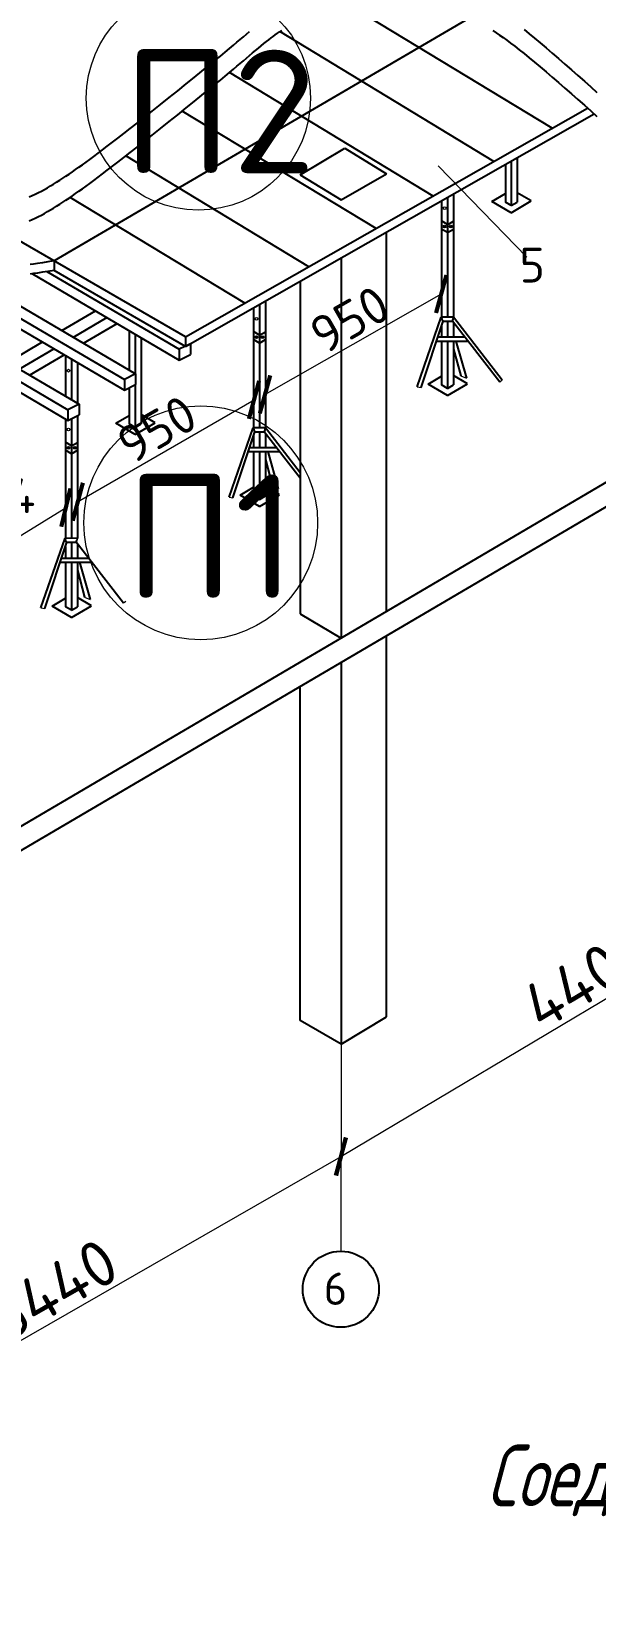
# Model space of a CAD drawing. Header units: millimetres. Extents: x 5763 to 12018931, y 39842 to 3600577.
# Drawn here: x 505563 to 514693, y 134735 to 160259 of the extents above; entities that cross this region are included whole.
import ezdxf

# ---------------------------------------------------------------- set-up
doc = ezdxf.new("R2010")
doc.units = ezdxf.units.MM
for name, color, linetype, lineweight in [('A_Fas_2', 7, 'Continuous', 20), ('jiu', 7, 'Continuous', 25), ('тонкая', 7, 'Continuous', 20)]:
    doc.layers.add(name, color=color, linetype=linetype, lineweight=lineweight)
doc.layers.add('LINES', color=7, linetype='Continuous')
doc.styles.add('ISOCPEUR', font='isocpeur.ttf')
doc.styles.get("Standard").update_dxf_attribs({"font": 'romans.shx', "width": 0.7, "oblique": 15, "height": 500})

# ---------------------------------------------------------------- blocks, each defined once
blk = doc.blocks.new('_ArchTick')
at = {"color": 0, "linetype": 'ByBlock', "const_width": 0.15}
blk.add_lwpolyline([(-0.5, -0.5), (0.5, 0.5)], dxfattribs=at)

msp = doc.modelspace()

# ---------------------------------------------------------------- hatches: boundary and pattern name
at = {"layer": 'тонкая', "ltscale": 10}
h = msp.add_hatch(color=256, dxfattribs=at)
h.set_gradient(color2=(0, 0, 0), one_color=1)
h.paths.add_polyline_path([(512228.83286, 157104.48716, 1), (512273.08729, 157104.48716, 1)])
h.paths.add_polyline_path([(512327.74164, 157104.48716, 1), (512371.99607, 157104.48716, 1)])
h = msp.add_hatch(color=256, dxfattribs=at)
h.set_gradient(color2=(0, 0, 0), one_color=1)
h.paths.add_polyline_path([(509227.82144, 155315.71457, 1), (509183.56701, 155315.71457, 1)])
h.paths.add_polyline_path([(509282.47579, 155315.71457, 1), (509326.73022, 155315.71457, 1)])
h = msp.add_hatch(color=256, dxfattribs=at)
h.set_gradient(color2=(0, 0, 0), one_color=1)
h.paths.add_polyline_path([(506141.36029, 153526.94197, 1), (506185.61472, 153526.94197, 1)])
h.paths.add_polyline_path([(506240.26907, 153526.94197, 1), (506284.5235, 153526.94197, 1)])

# ---------------------------------------------------------------- linework, layer by layer
at = {"lineweight": 20}
for centre, radius in [((508264.56257, 159183.56069), 1814.59605), ((508302.98428, 152313.05976), 1891.66098)]:
    msp.add_circle(centre, radius, dxfattribs=at)
at = {"lineweight": 25}
msp.add_circle((510570.28779, 139914.85297), 616.09224, dxfattribs=at)
at = {"layer": 'jiu', "color": 7, "lineweight": 25}
for p, q in [((511806.45416, 154514.34248), (512196.46823, 155640.15631)), ((511870.04798, 154503.37542), (512224.63904, 155574.55424)), ((512395.19669, 155637.20013), (512196.46823, 155640.15631)), ((512224.63904, 155574.55424), (512376.32251, 155574.55424)), ((513141.90065, 154588.01613), (512376.32251, 155574.55424)), ((513182.93101, 154619.67969), (512395.41841, 155640.15631)), ((512118.20371, 155253.02534), (512625.83695, 155253.02534)), ((512139.91988, 155318.62741), (512574.92811, 155318.62741)), ((512432.23749, 155253.02534), (512602.47711, 154651.91769)), ((512395.41841, 155123.58123), (512511.07989, 154688.83867)), ((508761.1883, 152725.56988), (509151.20238, 153851.38371)), ((508824.78213, 152714.60282), (509179.37319, 153785.78165)), ((509349.93083, 153848.42753), (509151.20238, 153851.38371)), ((509179.37319, 153785.78165), (509331.05666, 153785.78165)), ((509911.85033, 153037.3602), (509331.05666, 153785.78165)), ((509911.85033, 153123.52304), (509350.15255, 153851.38371)), ((509072.93785, 153464.25274), (509580.57109, 153464.25274)), ((509094.65403, 153529.85481), (509529.66225, 153529.85481)), ((509386.97164, 153464.25274), (509557.21125, 152863.14509)), ((509350.15255, 153334.80863), (509465.81404, 152900.06607)), ((505715.92245, 150936.79728), (506105.93653, 152062.61112)), ((505779.51627, 150925.83023), (506134.10734, 151997.00905)), ((506304.66498, 152059.65494), (506105.93653, 152062.61112)), ((506134.10734, 151997.00905), (506285.7908, 151997.00905)), ((507051.36894, 151010.47093), (506285.7908, 151997.00905)), ((506027.672, 151675.48014), (506535.30524, 151675.48014)), ((506049.38818, 151741.08221), (506484.3964, 151741.08221)), ((506341.70579, 151675.48014), (506511.9454, 151074.37249)), ((506304.8867, 151546.03603), (506420.54819, 151111.29347))]:
    msp.add_line(p, q, dxfattribs=at)
for centre, radius, start, end in [((512295.1611, 155639.15649), 95.63896, 179.40101034, 222.491467364), ((512237.63846, 155650.50366), 158.11888, 331.292971867, 356.24786649), ((509249.89525, 153850.38389), 95.63896, 179.40101034, 222.491467364), ((509192.3726, 153861.73106), 158.11888, 331.292971867, 356.24786649), ((506204.6294, 152061.61129), 95.63896, 179.40101034, 222.491467364), ((506147.10675, 152072.95846), 158.11888, 331.292971867, 356.24786649)]:
    msp.add_arc(centre, radius, start, end, dxfattribs=at)
at = {"layer": 'LINES'}
for p, q in [((513993.25767, 158695.7791), (510616.3093, 160741.01687)), ((512661.07336, 160479.2606), (505930.86996, 156548.98341)), ((513536.12155, 160291.04193), (513618.74596, 160223.65021)), ((508768.33751, 159985.34113), (508830.77718, 160037.79424)), ((508830.77718, 160037.79424), (508887.89809, 160086.03162)), ((508887.89809, 160086.03162), (508941.33058, 160131.30319)), ((508941.33058, 160131.30319), (508992.70504, 160174.85885)), ((508992.70504, 160174.85885), (509043.33893, 160217.69974)), ((509043.33893, 160217.69974), (509093.29813, 160259.83186)), ((509281.44779, 160028.4154), (509324.32835, 160063.36206)), ((509324.32835, 160063.36206), (509365.05215, 160096.1433)), ((509365.05215, 160096.1433), (509403.50161, 160126.61016)), ((509403.50161, 160126.61016), (509440.07696, 160154.98894)), ((509440.07696, 160154.98894), (509475.30787, 160181.59974)), ((509475.30787, 160181.59974), (509509.72399, 160206.76268)), ((509509.72399, 160206.76268), (509543.855, 160230.79785)), ((509543.855, 160230.79785), (509578.23056, 160254.02537)), ((509578.23056, 160254.02537), (509613.38034, 160276.76534)), ((513050.0915, 158159.46616), (509584.74669, 160258.24095)), ((513030.74168, 160273.68221), (513085.93745, 160238.73725)), ((513085.93745, 160238.73725), (513141.26612, 160202.09283)), ((513141.26612, 160202.09283), (513197.83583, 160162.94461)), ((513197.83583, 160162.94461), (513256.75472, 160120.48826)), ((513256.75472, 160120.48826), (513319.13091, 160073.91944)), ((513319.13091, 160073.91944), (513386.07254, 160022.4338)), ((513618.74596, 160223.65021), (513705.95138, 160151.60153)), ((513705.95138, 160151.60153), (513797.37364, 160075.25061)), ((513797.37364, 160075.25061), (513892.64855, 159994.95218)), ((508432.78378, 159708.37326), (508532.8022, 159790.18836)), ((508532.8022, 159790.18836), (508620.98038, 159862.7881)), ((508620.98038, 159862.7881), (508698.9487, 159927.42239)), ((508698.9487, 159927.42239), (508768.33751, 159985.34113)), ((508941.33058, 159743.30143), (508992.70504, 159786.85709)), ((508992.70504, 159786.85709), (509043.33893, 159829.69798)), ((509043.33893, 159829.69798), (509093.29813, 159871.8301)), ((509093.29813, 159871.8301), (509142.33563, 159913.01068)), ((509142.33563, 159913.01068), (509190.20441, 159952.99694)), ((509190.20441, 159952.99694), (509236.65747, 159991.5461)), ((509236.65747, 159991.5461), (509281.44779, 160028.4154)), ((513386.07254, 160022.4338), (513458.44236, 159965.42019)), ((513458.44236, 159965.42019), (513536.12155, 159903.04017)), ((513536.12155, 159903.04017), (513618.74596, 159835.64845)), ((513618.74596, 159835.64845), (513705.95138, 159763.59977)), ((513892.64855, 159994.95218), (513991.41193, 159911.06097)), ((513991.41193, 159911.06097), (514093.29961, 159823.93171)), ((514093.29961, 159823.93171), (514197.78904, 159734.00649)), ((508196.645, 159516.78535), (508320.03729, 159616.67888)), ((508320.03729, 159616.67888), (508432.78378, 159708.37326)), ((508620.98038, 159474.78634), (508698.9487, 159539.42063)), ((508698.9487, 159539.42063), (508768.33751, 159597.33937)), ((512064.23217, 157598.8766), (508766.73031, 159595.99785)), ((508768.33751, 159597.33937), (508830.77718, 159649.79248)), ((508830.77718, 159649.79248), (508887.89809, 159698.02986)), ((508887.89809, 159698.02986), (508941.33058, 159743.30143)), ((513705.95138, 159763.59977), (513797.37364, 159687.24885)), ((513797.37364, 159687.24885), (513892.64855, 159606.95042)), ((513892.64855, 159606.95042), (513991.41193, 159523.05921)), ((513991.41193, 159523.05921), (514093.29961, 159435.92995)), ((514197.78904, 159734.00649), (514303.72433, 159642.07684)), ((514303.72433, 159642.07684), (514409.79123, 159549.02168)), ((514409.79123, 159549.02168), (514514.67548, 159455.7199)), ((507790.84136, 159190.57115), (507929.22223, 159301.46536)), ((507929.22223, 159301.46536), (508065.43171, 159410.95881)), ((508065.43171, 159410.95881), (508196.645, 159516.78535)), ((508320.03729, 159228.67712), (508432.78378, 159320.3715)), ((508432.78378, 159320.3715), (508532.8022, 159402.1866)), ((508532.8022, 159402.1866), (508620.98038, 159474.78634)), ((514093.29961, 159435.92995), (514197.78904, 159346.00473)), ((514197.78904, 159346.00473), (514303.72433, 159254.07508)), ((514514.67548, 159455.7199), (514617.06285, 159363.0504)), ((514617.06285, 159363.0504), (514715.63908, 159271.89209)), ((507518.86463, 158973.64493), (507653.11389, 159080.5423)), ((507653.11389, 159080.5423), (507790.84136, 159190.57115)), ((507929.22223, 158913.4636), (508065.43171, 159022.95705)), ((508058.52347, 155321.10894), (514565.86917, 159021.38339)), ((508065.43171, 159022.95705), (508196.645, 159128.78359)), ((508196.645, 159128.78359), (508320.03729, 159228.67712)), ((514303.72433, 159254.07508), (514409.79123, 159161.01992)), ((514409.79123, 159161.01992), (514514.67548, 159067.71814)), ((514514.67548, 159067.71814), (514617.06285, 158975.04864)), ((507160.6522, 158690.7071), (507271.52722, 158777.84716)), ((507271.52722, 158777.84716), (507390.91839, 158872.14517)), ((507390.91839, 158872.14517), (507518.86463, 158973.64493)), ((507653.11389, 158692.54054), (507790.84136, 158802.56939)), ((507790.84136, 158802.56939), (507929.22223, 158913.4636)), ((511140.56013, 157073.64862), (508003.80243, 158973.41569)), ((508058.52347, 155166.98422), (514669.74851, 158926.32761)), ((514617.06285, 158975.04864), (514715.63908, 158883.89033)), ((506873.00756, 158467.1766), (506962.00403, 158535.87761)), ((506962.00403, 158535.87761), (507057.68169, 158610.21918)), ((507057.68169, 158610.21918), (507160.6522, 158690.7071)), ((507390.91839, 158484.14341), (507518.86463, 158585.64317)), ((507518.86463, 158585.64317), (507653.11389, 158692.54054)), ((506571.62487, 158238.69054), (506639.98877, 158289.85893)), ((506639.98877, 158289.85893), (506712.61159, 158344.67305)), ((506712.61159, 158344.67305), (506790.08063, 158403.61035)), ((506790.08063, 158403.61035), (506873.00756, 158467.1766)), ((507057.68169, 158222.21742), (507160.6522, 158302.70534)), ((510050.73632, 156453.94169), (507089.72799, 158247.26673)), ((507160.6522, 158302.70534), (507271.52722, 158389.8454)), ((507271.52722, 158389.8454), (507390.91839, 158484.14341)), ((509911.85033, 157943.44379), (510635.72066, 158373.10936)), ((510635.72066, 158373.10936), (511311.95747, 157959.05268)), ((506224.29211, 157988.85196), (506277.02685, 158025.36351)), ((506277.02685, 158025.36351), (506331.20236, 158063.4789)), ((506331.20236, 158063.4789), (506387.28429, 158103.5337)), ((506387.28429, 158103.5337), (506445.73826, 158145.86352)), ((506445.73826, 158145.86352), (506507.02991, 158190.80393)), ((506507.02991, 158190.80393), (506571.62487, 158238.69054)), ((506712.61159, 157956.67129), (506790.08063, 158015.60859)), ((506790.08063, 158015.60859), (506873.00756, 158079.17484)), ((506873.00756, 158079.17484), (506962.00403, 158147.87585)), ((506962.00403, 158147.87585), (507057.68169, 158222.21742)), ((513233.85668, 158109.8359), (513233.85668, 157500.29326)), ((513330.36304, 158164.71235), (513330.36304, 157443.4528)), ((513426.8694, 158219.5888), (513426.8694, 157500.29326)), ((505821.6186, 157733.71387), (505870.99524, 157762.26064)), ((505870.99524, 157762.26064), (505920.52388, 157791.77183)), ((505920.52388, 157791.77183), (505970.2641, 157822.24213)), ((505970.2641, 157822.24213), (506020.27548, 157853.66626)), ((506020.27548, 157853.66626), (506070.61762, 157886.03892)), ((506070.61762, 157886.03892), (506121.3501, 157919.35481)), ((506121.3501, 157919.35481), (506172.53251, 157953.60865)), ((506172.53251, 157953.60865), (506224.29211, 157988.85196)), ((506387.28429, 157715.53194), (506445.73826, 157757.86176)), ((506445.73826, 157757.86176), (506507.02991, 157802.80217)), ((506507.02991, 157802.80217), (506571.62487, 157850.68878)), ((506571.62487, 157850.68878), (506639.98877, 157901.85717)), ((506639.98877, 157901.85717), (506712.61159, 157956.67129)), ((509911.85033, 157943.44379), (510575.48236, 157538.30025)), ((510575.48236, 157538.30025), (511311.95747, 157959.05268)), ((505526.2608, 157582.99811), (505575.46587, 157605.63952)), ((505575.46587, 157605.63952), (505624.66643, 157629.28015)), ((505624.66643, 157629.28015), (505673.87181, 157653.91395)), ((505673.87181, 157653.91395), (505723.09135, 157679.53484)), ((505723.09135, 157679.53484), (505772.33438, 157706.13679)), ((505772.33438, 157706.13679), (505821.6186, 157733.71387)), ((506020.27548, 157465.6645), (506070.61762, 157498.03716)), ((506070.61762, 157498.03716), (506121.3501, 157531.35305)), ((506121.3501, 157531.35305), (506172.53251, 157565.6069)), ((506172.53251, 157565.6069), (506224.29211, 157600.8502)), ((509015.29755, 155865.15975), (506189.06061, 157576.86094)), ((506224.29211, 157600.8502), (506277.02685, 157637.36175)), ((506277.02685, 157637.36175), (506331.20236, 157675.47714)), ((506331.20236, 157675.47714), (506387.28429, 157715.53194)), ((512202.40568, 157523.32153), (512202.40568, 155640.06799)), ((512298.91204, 157578.19798), (512298.91204, 155638.63241)), ((512395.41841, 157633.07443), (512395.41841, 155640.15631)), ((513017.04532, 157512.59059), (513233.85668, 157639.88789)), ((513330.36304, 157328.05226), (513017.04532, 157512.59059)), ((513330.36304, 157443.4528), (513233.85668, 157500.29326)), ((513330.36304, 157328.05226), (513654.28139, 157518.23571)), ((513330.36304, 157443.4528), (513426.8694, 157500.29326)), ((513654.28139, 157518.23571), (513426.8694, 157652.17715)), ((505575.46587, 157217.63776), (505624.66643, 157241.27839)), ((505624.66643, 157241.27839), (505673.87181, 157265.91219)), ((505673.87181, 157265.91219), (505723.09135, 157291.53308)), ((505723.09135, 157291.53308), (505772.33438, 157318.13503)), ((505772.33438, 157318.13503), (505821.6186, 157345.71211)), ((505821.6186, 157345.71211), (505870.99524, 157374.25888)), ((505870.99524, 157374.25888), (505920.52388, 157403.77007)), ((505920.52388, 157403.77007), (505970.2641, 157434.24037)), ((505970.2641, 157434.24037), (506020.27548, 157465.6645)), ((499507.49221, 143947.31549), (521915.27567, 157109.52561)), ((508058.52347, 155321.10894), (505089.4002, 157034.59784)), ((505526.2608, 157194.99635), (505575.46587, 157217.63776)), ((511311.95747, 150881.19417), (511311.95747, 157016.98562)), ((512298.91204, 157137.84329), (512202.40568, 157194.68375)), ((512298.91204, 157007.91731), (512202.40568, 157064.75777)), ((512298.91204, 157134.726), (512395.41841, 157191.38816)), ((512298.91204, 157007.91731), (512395.41841, 157064.57947)), ((501234.84587, 156851.56918), (506151.61954, 153967.17601)), ((501621.92759, 156797.98187), (506151.61954, 154140.66766)), ((521915.27567, 156711.45197), (499507.49221, 143559.31373)), ((502124.89229, 156699.48817), (506334.34067, 154230.04277)), ((505595.92308, 156497.18883), (505538.77675, 156489.00814)), ((505661.98629, 156507.00613), (505595.92308, 156497.18883)), ((505738.68565, 156518.73062), (505661.98629, 156507.00613)), ((505827.74045, 156532.63286), (505738.68565, 156518.73062)), ((505930.86996, 156548.98341), (505827.74045, 156532.63286)), ((505930.86996, 156548.98341), (505930.86996, 156394.85869)), ((510575.48236, 156598.20351), (510575.48236, 150448.5927)), ((503847.91578, 156347.06247), (507066.39212, 154458.96435)), ((504220.69664, 156301.86466), (507066.39212, 154632.456)), ((504593.0002, 156280.02247), (507249.11325, 154721.8311)), ((505595.92308, 156343.0641), (505538.77675, 156334.88341)), ((505578.08804, 156340.51096), (507955.70788, 154945.69581)), ((505661.98629, 156352.88141), (505595.92308, 156343.0641)), ((505738.68565, 156364.6059), (505661.98629, 156352.88141)), ((505827.74045, 156378.50813), (505738.68565, 156364.6059)), ((505812.98118, 156376.20408), (507955.70788, 155119.18746)), ((505930.86996, 156394.85869), (505827.74045, 156378.50813)), ((508058.52347, 155166.98422), (505930.86996, 156394.85869)), ((509911.85033, 156220.84218), (509911.85033, 150838.21631)), ((506054.04879, 155422.90786), (506596.91004, 155742.82568)), ((509157.13982, 155791.69085), (509157.13982, 153851.29539)), ((509253.64619, 155846.5673), (509253.64619, 153849.85981)), ((509350.15255, 155901.44375), (509350.15255, 153851.38371)), ((506240.3665, 155313.60579), (506783.22775, 155633.52362)), ((506406.55956, 155216.10972), (506949.42081, 155536.02754)), ((512202.40568, 155507.3898), (512202.40568, 155318.62741)), ((512298.91204, 155574.55424), (512298.91204, 155318.62741)), ((512395.41841, 155549.94692), (512395.41841, 155318.62741)), ((505179.50159, 154907.52157), (505739.3625, 155237.4576)), ((507143.32497, 155422.27494), (507143.32497, 154783.8911)), ((507239.83133, 155365.66011), (507239.83133, 154727.27627)), ((507336.3377, 155309.04528), (507336.3377, 153911.03417)), ((508138.42901, 155208.56256), (507955.70788, 155119.18746)), ((508058.52347, 155321.10894), (508058.52347, 155166.98422)), ((508137.27912, 155209.23714), (508138.42901, 155208.56256)), ((508138.42901, 155208.56256), (508138.42901, 155035.07091)), ((509253.64619, 155349.07069), (509157.13982, 155405.91115)), ((509253.64619, 155219.14471), (509157.13982, 155275.98517)), ((509253.64619, 155345.9534), (509350.15255, 155402.61556)), ((509253.64619, 155219.14471), (509350.15255, 155275.80687)), ((512202.40568, 155253.02534), (512202.40568, 154543.38373)), ((512298.91204, 155253.02534), (512298.91204, 154486.54327)), ((512395.41841, 155253.02534), (512395.41841, 154543.38373)), ((505365.8193, 154798.21951), (505925.68021, 155128.15554)), ((505532.01236, 154700.72343), (506091.87327, 155030.65946)), ((506111.87397, 155018.92618), (506111.87397, 154360.55141)), ((506208.38033, 154962.31135), (506208.38033, 154303.93658)), ((507955.70788, 155119.18746), (507955.70788, 154945.69581)), ((507955.70788, 154945.69581), (508138.42901, 155035.07091)), ((507955.70788, 154945.69581), (507955.70788, 154945.69581)), ((506304.8867, 154905.69653), (506304.8867, 154247.32175)), ((507249.11325, 154721.8311), (507066.39212, 154632.456)), ((507249.11325, 154721.8311), (507249.11325, 154548.33945)), ((511985.59432, 154555.68106), (512202.40568, 154682.97836)), ((512622.83039, 154561.32618), (512395.41841, 154695.26762)), ((507066.39212, 154632.456), (507066.39212, 154458.96435)), ((507066.39212, 154458.96435), (507249.11325, 154548.33945)), ((507066.39212, 154458.96435), (507066.39212, 154458.96435)), ((507143.32497, 154496.59481), (507143.32497, 153911.03417)), ((507239.83133, 154543.79935), (507239.83133, 153854.19371)), ((512298.91204, 154371.14273), (511985.59432, 154555.68106)), ((512298.91204, 154486.54327), (512202.40568, 154543.38373)), ((512298.91204, 154371.14273), (512622.83039, 154561.32618)), ((512298.91204, 154486.54327), (512395.41841, 154543.38373)), ((506334.34067, 154230.04277), (506151.61954, 154140.66766)), ((506334.34067, 154230.04277), (506334.34067, 154056.55112)), ((506111.87397, 153990.49249), (506111.87397, 152062.52279)), ((506151.61954, 154140.66766), (506151.61954, 153967.17601)), ((506151.61954, 153967.17601), (506334.34067, 154056.55112)), ((506151.61954, 153967.17601), (506151.61954, 153967.17601)), ((506208.38033, 153994.93964), (506208.38033, 152061.08722)), ((506304.8867, 154042.14418), (506304.8867, 152062.61112)), ((506926.51361, 153923.3315), (507143.32497, 154050.6288)), ((507239.83133, 153738.79317), (506926.51361, 153923.3315)), ((507239.83133, 153854.19371), (507143.32497, 153911.03417)), ((507239.83133, 153738.79317), (507563.74968, 153928.97662)), ((507239.83133, 153854.19371), (507336.3377, 153911.03417)), ((507563.74968, 153928.97662), (507336.3377, 154062.91806)), ((509157.13982, 153718.61721), (509157.13982, 153529.85481)), ((509253.64619, 153785.78165), (509253.64619, 153529.85481)), ((509350.15255, 153761.17432), (509350.15255, 153529.85481)), ((506211.43947, 153560.29809), (506114.93311, 153617.13855)), ((506211.43947, 153430.37211), (506114.93311, 153487.21257)), ((506211.43947, 153557.1808), (506307.94583, 153613.84296)), ((506211.43947, 153430.37211), (506307.94583, 153487.03427)), ((509157.13982, 153464.25274), (509157.13982, 152748.75418)), ((509253.64619, 153464.25274), (509253.64619, 152691.91373)), ((509350.15255, 153464.25274), (509350.15255, 152748.75418)), ((508940.32847, 152761.05151), (509157.13982, 152888.34882)), ((509577.56454, 152766.69663), (509350.15255, 152900.63808)), ((509253.64619, 152576.51318), (508940.32847, 152761.05151)), ((509253.64619, 152691.91373), (509157.13982, 152748.75418)), ((509253.64619, 152576.51318), (509577.56454, 152766.69663)), ((509253.64619, 152691.91373), (509350.15255, 152748.75418)), ((506111.87397, 151929.84461), (506111.87397, 151741.08221)), ((506208.38033, 151997.00905), (506208.38033, 151741.08221)), ((506304.8867, 151972.40172), (506304.8867, 151741.08221)), ((506111.87397, 151675.48014), (506111.87397, 150954.12464)), ((506208.38033, 151675.48014), (506208.38033, 150897.28418)), ((506304.8867, 151675.48014), (506304.8867, 150954.12464)), ((506532.29868, 150972.06709), (506304.8867, 151106.00853)), ((505895.06261, 150966.42197), (506111.87397, 151093.71927)), ((506208.38033, 150781.88364), (505895.06261, 150966.42197)), ((506208.38033, 150897.28418), (506111.87397, 150954.12464)), ((506208.38033, 150781.88364), (506532.29868, 150972.06709)), ((506208.38033, 150897.28418), (506304.8867, 150954.12464)), ((509911.85033, 150838.21631), (510575.48236, 150448.5927)), ((511311.95747, 144320.4417), (511311.95747, 150487.88652)), ((510575.48236, 150055.61609), (510575.48236, 143877.02742)), ((509911.85033, 144264.19336), (509911.85033, 149666.10053)), ((510575.48236, 143877.02742), (509911.85033, 144264.19336)), ((510575.48236, 143877.02742), (511311.95747, 144320.4417)), ((510575.48236, 143877.02742), (510575.48236, 143877.02742))]:
    msp.add_line(p, q, dxfattribs=at)
at = {"layer": 'тонкая', "ltscale": 10}
for p, q in [((512148.78765, 158087.56604), (513581.47505, 156607.03602)), ((509340.88608, 154388.56718), (512198.35381, 156014.84703)), ((512201.29275, 156003.61805), (512194.85617, 156014.92751)), ((512511.07989, 154688.83867), (512602.47711, 154651.91769)), ((511806.45416, 154514.34248), (511870.04798, 154503.37542)), ((513182.93101, 154619.67969), (513141.90065, 154588.01613)), ((506310.0766, 152651.47055), (509167.52528, 154301.97694)), ((509158.26521, 154312.01056), (509165.82781, 154298.91776)), ((509349.03962, 154380.30601), (509342.60304, 154391.61546)), ((509465.81404, 152900.06607), (509557.21125, 152863.14509)), ((506306.01209, 152664.5052), (506313.57469, 152651.4124)), ((508761.1883, 152725.56988), (508824.78213, 152714.60282)), ((503264.17015, 150804.01995), (506121.53468, 152560.5789)), ((506113.0523, 152568.6486), (506119.92164, 152557.47437)), ((506420.54819, 151111.29347), (506511.9454, 151074.37249)), ((505715.92245, 150936.79728), (505779.51627, 150925.83023)), ((507092.3993, 151042.13449), (507051.36894, 151010.47093)), ((510569.69694, 142060.19117), (519454.91557, 147350.97844)), ((510575.48236, 143877.02742), (510575.48236, 142056.33896)), ((501432.13141, 136816.95568), (510574.48267, 142064.10753)), ((510570.28779, 142056.34268), (510570.28779, 140530.94521)), ((510574.36236, 142058.2904), (510570.98476, 142064.17534)), ((510574.33121, 142058.27218), (510571.35365, 142063.27262))]:
    msp.add_line(p, q, dxfattribs=at)
for centre in [(512250.96008, 157400.65536), (512250.96008, 157104.48716), (512349.86886, 157104.48716), (509205.69422, 155611.88276), (509205.69422, 155315.71457), (509304.60301, 155315.71457), (506163.4875, 154773.86715), (506163.4875, 153823.11016), (506163.4875, 153526.94197), (506262.39629, 153526.94197)]:
    msp.add_circle(centre, 22.12722, dxfattribs=at)

# ---------------------------------------------------------------- block references
for p, xscale, yscale, zscale, rotation in [((512195.74651, 156013.36312), 450.0000000000001, 450.0000000000001, 450.0000000000001, 29.64564254515993), ((509343.49338, 154390.05108), 450.0000000000001, 450.0000000000001, 450.0000000000001, 209.6456425451599), ((509164.9275, 154300.47643), 450.0000000000001, 450.0000000000001, 450.0000000000001, 30.01139233995024), ((506118.97897, 152559.00779), 450.0000000000001, 450.0000000000001, 450.0000000000001, 31.58103574208322), ((506312.67438, 152652.97106), 449.9999999999999, 449.9999999999999, 449.9999999999999, 210.0113923399502), ((510572.27457, 142061.72605), 450.0000000000001, 450.0000000000001, 450.0000000000001, 210.7720826946565), ((510571.88076, 142062.61419), 450, 450, 450, 29.85319450393787)]:
    msp.add_blockref('_ArchTick', p, dxfattribs=dict(at, xscale=xscale, yscale=yscale, zscale=zscale, rotation=rotation))

# ---------------------------------------------------------------- texts
at = {"color": 5, "style": 'ISOCPEUR'}
msp.add_text('6', height=525, dxfattribs=at).set_placement((510294.41022, 139661.38185))
at = {"lineweight": 20, "char_height": 2000, "attachment_point": 1, "style": 'ISOCPEUR'}
for s, insert in [('П2', (507038.83616, 159965.1072)), ('П1', (507077.25787, 153094.60627))]:
    msp.add_mtext_dynamic_manual_height_columns(s, width=22.7287554, gutter_width=12.5, heights=[0], dxfattribs=dict(at, insert=insert))
at = {"layer": 'A_Fas_2', "color": 0, "linetype": 'ByBlock', "lineweight": 15, "ltscale": 0.5, "insert": (512924.67624, 137402.3729), "char_height": 1000, "attachment_point": 1}
msp.add_mtext_dynamic_manual_height_columns('Соединение колонны с плитой \\P                   М 1:20', width=70516.5927458, gutter_width=12.5, heights=[0], dxfattribs=at)
at = {"layer": 'jiu', "color": 7, "style": 'ISOCPEUR'}
for s, p in [('5', (513464.38194, 156199.65307)), ('4', (505203.88817, 152468.27442))]:
    msp.add_text(s, height=562.5, dxfattribs=at).set_placement(p)
at = {"layer": 'тонкая', "ltscale": 10, "attachment_point": 5, "style": 'ISOCPEUR'}
for s, insert, char_height, rotation in [('\\A1;950', (510714.30281, 155601.70454), 600, 29.645642545), ('\\A1;950', (507594.95079, 153826.6961), 600, 30.01139234), ('\\A1;4400', (514545.06961, 144951.10169), 750, 30.772082695), ('\\A1;5440', (505908.11979, 139904.74934), 750, 29.853194504)]:
    msp.add_mtext(s, dxfattribs=dict(at, insert=insert, char_height=char_height, rotation=rotation))

doc.saveas('drawing.dxf')
